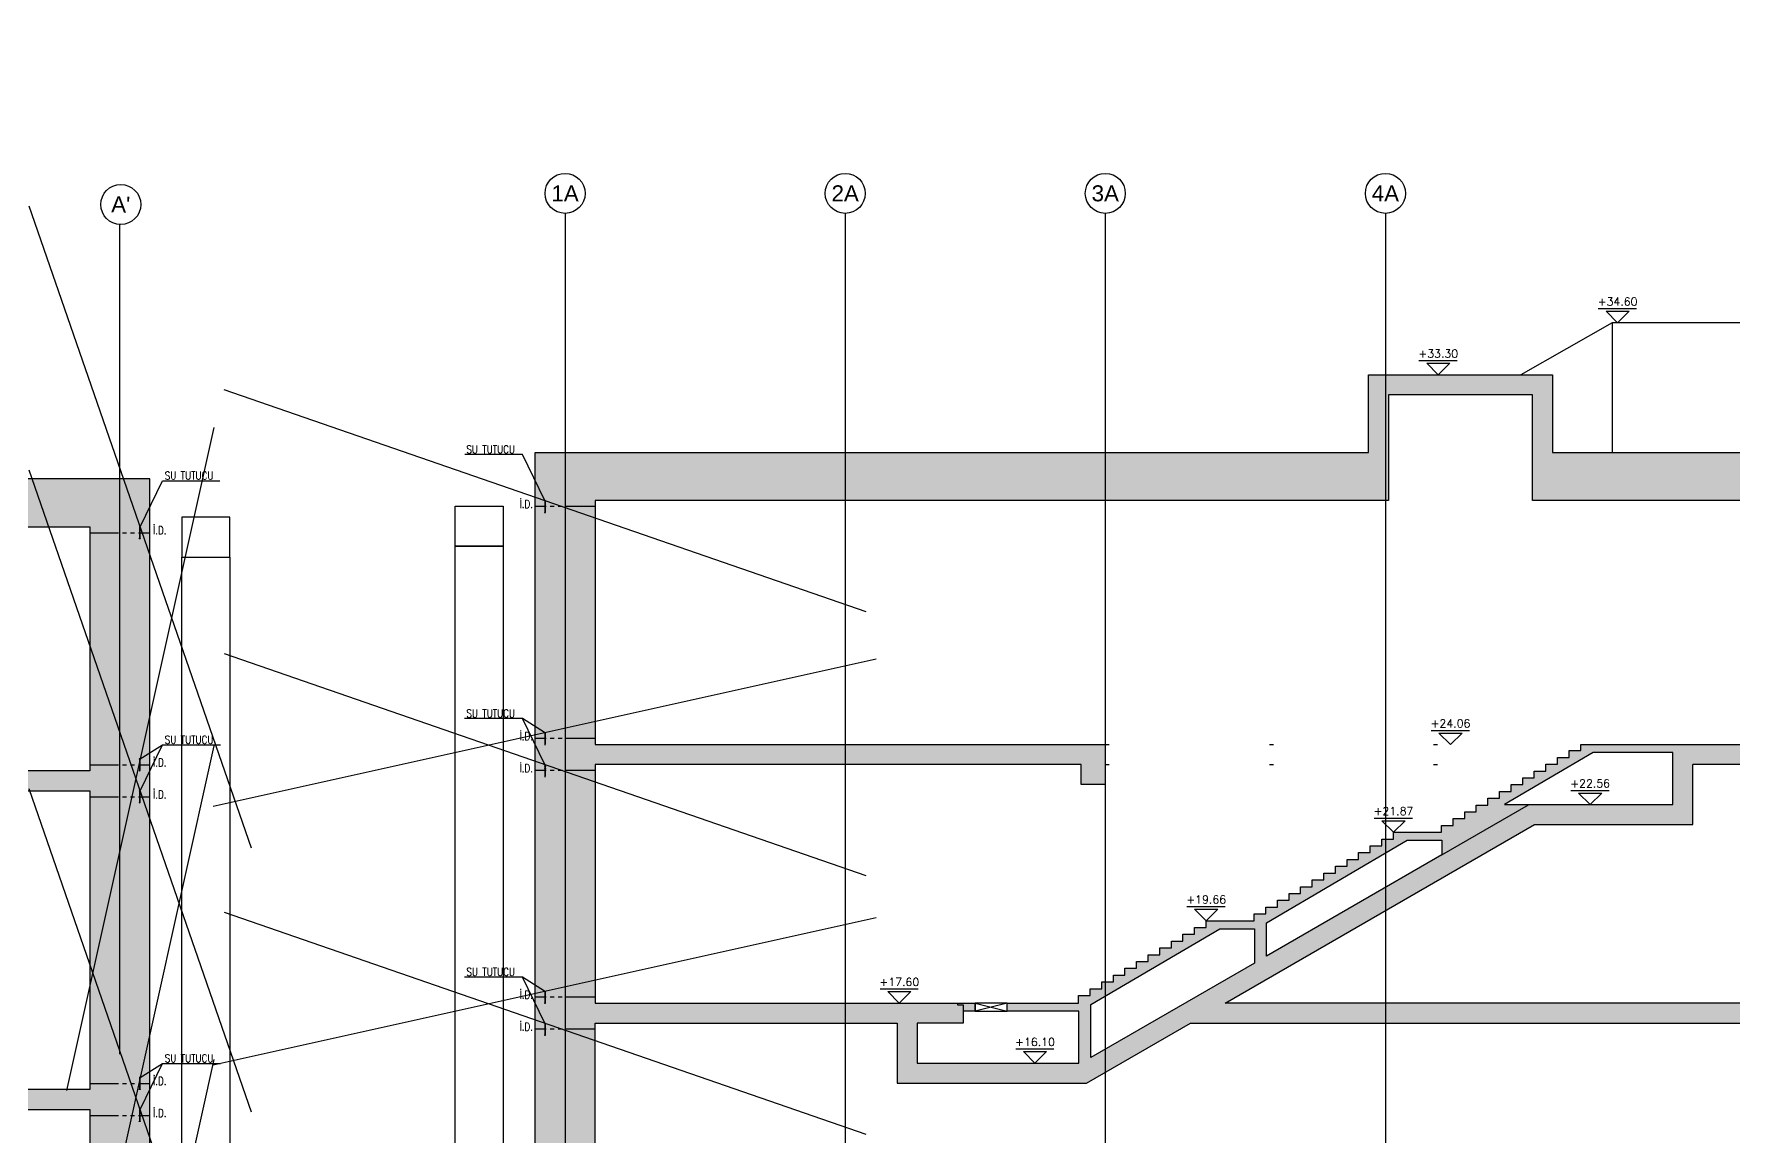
# Model space of a CAD drawing. Header units: millimetres. Extents: x 400408 to 401121, y 4543945 to 4544109.
# Drawn here: x 400868.45 to 400910.94, y 4543980.42 to 4544007.98 of the extents above; entities that cross this region are included whole.
import ezdxf
from ezdxf.enums import TextEntityAlignment as Align

# ---------------------------------------------------------------- set-up
doc = ezdxf.new("R2010")
doc.units = ezdxf.units.MM
for name, pattern in [('ACAD_ISO05W100', [33, 24, -3, 0, -3, 0, -3]), ('AKS', [3, 2.5, -0.25, 0, -0.25]), ('CIZGI', [0.4, 0.25, -0.15]), ('CONTINU', [0]), ('Dot', [4, 0, -4]), ('HIDDEN', [0.375, 0.25, -0.125])]:
    doc.linetypes.add(name, pattern=pattern)
for name, color, linetype in [('aks prota', 2, 'AKS'), ('caks prota', 4, 'Continuous'), ('görünüş prota', 4, 'Continuous'), ('inşaat derzi prota', 11, 'Continuous'), ('kesik prota', 2, 'CIZGI'), ('kesit prota', 1, 'Continuous'), ('kesit tarama prota', 252, 'Continuous'), ('kot prota', 4, 'Continuous'), ('merdiven prota', 2, 'Continuous'), ('not yazısı prota', 6, 'Continuous'), ('not çizgisi prota', 4, 'Continuous'), ('PRT-CST-rc_level', 6, 'Continuous'), ('PRT-CST-rc_levermark', 4, 'Continuous'), ('st_s_su tutucu', 2, 'Continuous'), ('st_s_ölçü', 4, 'Continuous'), ('taks prota', 7, 'Continuous')]:
    doc.layers.add(name, color=color, linetype=linetype)
doc.layers.add('PRT-KD-kazik', color=172, linetype='Continuous', lineweight=25)
doc.styles.add('OLCU', font='romanstw.shx')
doc.styles.add('TAKS', font='Arial Unicode.ttf')
doc.styles.add('TSIMPLEX', font='romanstw.shx')
doc.dimstyles.new('1-50', dxfattribs={"dimtxt": 10, "dimasz": 4, "dimexe": 4, "dimexo": 8, "dimgap": 4, "dimtad": 1, "dimdec": 1, "dimrnd": 0.05, "dimzin": 9, "dimdsep": 46, "dimtxsty": 'OLCU', "dimblk1": 'OBLIQUE', "dimblk2": 'OBLIQUE', "dimsah": 1, "dimcen": 2, "dimdle": 4, "dimclrd": 4, "dimclre": 4, "dimclrt": 3, "dimadec": 1, "dimazin": 0, "dimtfac": 1, "dimtdec": 1, "dimtix": 1, "dimtmove": 2, "dimatfit": 3, "dimldrblk": 'OBLIQUE', "dimfxl": 1, "dimtvp": 1, "dimtolj": 1, "dimtzin": 1, "dimarcsym": 0})

# ---------------------------------------------------------------- blocks, each defined once
blk = doc.blocks.new('KOTK5')
at = {"layer": 'PRT-CST-rc_levermark'}
blk.add_line((216.6666666667443, 160), (-213.3333333332557, 160), dxfattribs=at)
blk.add_lwpolyline([(130, 130), (-130, 130), (0, 0)], close=True, dxfattribs=at)
at = {"layer": 'PRT-CST-rc_level', "style": 'OLCU'}
blk.add_attdef('000.00', text='', height=90, dxfattribs=at).set_placement((0, 193.1381784435362), align=Align.CENTER)
blk = doc.blocks.new('_Oblique')
at = {"layer": 'st_s_ölçü', "lineweight": -2}
blk.add_line((-0.5, -0.5), (0.5, 0.5), dxfattribs=at)
blk = doc.blocks.new('D')
at = {"layer": 'st_s_su tutucu', "linetype": 'CONTINU', "ltscale": 0.2}
for p, q in [((-39987.83090962706, 52508.18991963421), (-39992.63090966878, 52508.18991966914)), ((-39992.63090966878, 52508.18991966914), (-39992.63090980848, 52507.38991968935)), ((-39992.63090980848, 52507.38991968935), (-39990.63090962501, 52506.05655179494)), ((-39992.63090980848, 52448.98991960261), (-39990.63090962501, 52450.32328749701)), ((-39992.63090966878, 52448.18991962282), (-39992.63090980848, 52448.98991960261)), ((-39987.83090962706, 52448.18991965774), (-39992.63090966878, 52448.18991962282)), ((-39990.63090992199, 52478.65671955824), (-39991.93117670823, 52478.6567195757)), ((-39991.93117670823, 52478.6567195757), (-39991.93117659182, 52477.72311959402)), ((-39991.93117659182, 52477.72311959402), (-39990.63090987367, 52477.72311951835)), ((-39990.6309096902, 52498.50671976196), (-39991.53117650332, 52498.50671977942)), ((-39991.53117650332, 52498.50671977942), (-39991.53117639622, 52497.87311976865)), ((-39991.53117639622, 52497.87311976865), (-39990.63090970417, 52497.87311978029)), ((-39990.63090980196, 52488.50671968629), (-39991.53117661508, 52488.50671963972)), ((-39991.53117661508, 52488.50671963972), (-39991.53117662905, 52487.87311965806)), ((-39991.53117662905, 52487.87311965806), (-39990.630909937, 52487.87311964059)), ((-39991.53117661508, 52467.87311965223), (-39991.53117662905, 52468.5067196339)), ((-39991.53117662905, 52468.5067196339), (-39990.630909937, 52468.50671965136)), ((-39990.63090980196, 52467.87311960567), (-39991.53117661508, 52467.87311965223)), ((-39991.53117650332, 52457.87311951254), (-39991.53117639622, 52458.50671952331)), ((-39991.53117639622, 52458.50671952331), (-39990.63090970417, 52458.50671951166)), ((-39990.6309096902, 52457.87311953), (-39991.53117650332, 52457.87311951254)), ((-39990.63090962501, 52506.05655179494), (-39990.6309096902, 52498.50671976196)), ((-39990.63090970417, 52497.87311978029), (-39990.63090980196, 52488.50671968629)), ((-39990.630909937, 52487.87311964059), (-39990.63090992199, 52478.65671955824)), ((-39990.630909937, 52468.50671965136), (-39990.63090992199, 52477.72311973372)), ((-39990.63090970417, 52458.50671951166), (-39990.63090980196, 52467.87311960567)), ((-39990.63090962501, 52450.32328749701), (-39990.6309096902, 52457.87311953)), ((-39989.83090974534, 52506.05655187643), (-39987.83090964103, 52507.38991968935)), ((-39989.83090955907, 52498.50671965136), (-39989.83090974534, 52506.05655187643)), ((-39988.9306429881, 52498.50671966883), (-39989.83090955907, 52498.50671965136)), ((-39989.83090992229, 52488.50671961062), (-39989.83090981984, 52497.87311973373)), ((-39989.83090981984, 52497.87311973373), (-39988.93064300207, 52497.87311962313)), ((-39988.93064335132, 52488.50671965136), (-39989.83090992229, 52488.50671961062)), ((-39989.83091007002, 52478.65671960481), (-39989.8309099316, 52487.87311978029)), ((-39989.8309099316, 52487.87311978029), (-39988.93064311383, 52487.87311964059)), ((-39988.53064343977, 52478.65671965137), (-39989.83091007002, 52478.65671960481)), ((-39989.83090998934, 52477.72311965805), (-39988.53064344908, 52477.72311964058)), ((-39989.83091007002, 52477.72311968715), (-39989.8309099316, 52468.50671951166)), ((-39989.8309099316, 52468.50671951166), (-39988.93064311383, 52468.50671965136)), ((-39988.93064335132, 52467.87311964059), (-39989.83090992229, 52467.87311968134)), ((-39989.83090992229, 52467.87311968134), (-39989.83090981984, 52458.50671955823)), ((-39989.83090981984, 52458.50671955823), (-39988.93064300207, 52458.50671966883)), ((-39988.9306429881, 52457.87311962313), (-39989.83090955907, 52457.87311964059)), ((-39989.83090955907, 52457.87311964059), (-39989.83090974534, 52450.32328741552)), ((-39989.83090974534, 52450.32328741552), (-39987.83090964103, 52448.98991960261)), ((-39988.93064300207, 52497.87311962313), (-39988.9306429881, 52498.50671966883)), ((-39988.93064311383, 52487.87311964059), (-39988.93064335132, 52488.50671965136)), ((-39988.93064311383, 52468.50671965136), (-39988.93064335132, 52467.87311964059)), ((-39988.93064300207, 52458.50671966883), (-39988.9306429881, 52457.87311962313)), ((-39988.53064344908, 52477.72311964058), (-39988.53064343977, 52478.65671965137)), ((-39987.83090964103, 52507.38991968935), (-39987.83090962706, 52508.18991963421)), ((-39987.83090964103, 52448.98991960261), (-39987.83090962706, 52448.18991965774))]:
    blk.add_line(p, q, dxfattribs=at)

msp = doc.modelspace()

# ---------------------------------------------------------------- hatches: boundary and pattern name
at = {"layer": 'kesit tarama prota'}
h = msp.add_hatch(color=256, dxfattribs=at)
h.dxf.hatch_style = 1
h.paths.add_polyline_path([(400871.3464703753, 4543996.869438589), (400830.0481072886, 4543996.869438589), (400830.0481072886, 4543999.869438589), (400829.6772868954, 4543999.869438589), (400829.6772868954, 4543995.669438588), (400858.3464688263, 4543995.669438588), (400862.3464688263, 4543995.669438588), (400869.8464703753, 4543995.669438588), (400869.8464703753, 4543989.569438589), (400851.3232751064, 4543989.569438589), (400851.3232751064, 4543989.069438589), (400869.8464703753, 4543989.069438589), (400869.8464703753, 4543981.609438589), (400863.9464703752, 4543981.609438589), (400863.9464703752, 4543983.109438589), (400851.3232751064, 4543983.109438589), (400851.3232751064, 4543982.609438589), (400860.346468823, 4543982.609438589), (400860.3464688231, 4543981.909438589), (400860.9464688233, 4543981.909438589), (400860.9464688233, 4543982.609438589), (400863.4464703752, 4543982.609438589), (400863.4464703752, 4543981.109438589), (400869.8464703753, 4543981.109438589), (400869.8464703753, 4543973.779438589), (400851.3232751064, 4543973.779438589), (400851.3232751064, 4543972.779438589), (400860.9464688233, 4543972.779438589), (400860.9464688233, 4543973.179438588), (400869.5464703752, 4543973.179438588), (400869.5464703752, 4543968.319438589), (400851.0964990273, 4543968.319438589), (400851.0964990273, 4543967.719438588), (400869.5464703752, 4543967.719438588), (400869.5464703752, 4543960.269438588), (400867.655803674, 4543960.269438588), (400866.6665141339, 4543959.719438588), (400865.3264248805, 4543959.719438588), (400864.3371353403, 4543960.269438588), (400863.6958908501, 4543960.269438588), (400863.6958908501, 4543961.899438588), (400864.4464688231, 4543961.899438588), (400864.4464688231, 4543962.199438589), (400835.546468823, 4543962.199438589), (400835.546468823, 4543961.899438588), (400836.295891654, 4543961.899438588), (400836.295891654, 4543960.269438588), (400835.6558007117, 4543960.269438588), (400834.6665111714, 4543959.719438588), (400833.3264219181, 4543959.719438588), (400832.3371323778, 4543960.269438588), (400830.4464688229, 4543960.269438588), (400830.4464688229, 4543967.719438588), (400846.3464688231, 4543967.719438588), (400846.3464688231, 4543967.119438589), (400847.1464793897, 4543967.119438589), (400847.1464793897, 4543967.719438588), (400848.8964990241, 4543967.719438588), (400848.8964990241, 4543968.319438589), (400830.4481175416, 4543968.319438589), (400830.4481175416, 4543972.779438589), (400848.1476960402, 4543972.779438589), (400848.1476960402, 4543973.779438589), (400847.2798309009, 4543973.779438589), (400847.2798309009, 4543976.079438589), (400847.7742580921, 4543976.079438589), (400847.7742580921, 4543976.479438588), (400839.8634230355, 4543976.479438588), (400839.8634230355, 4543976.079438589), (400846.9090105075, 4543976.079438589), (400846.9090105075, 4543973.779438589), (400838.6523384425, 4543973.779438589), (400838.6523384425, 4543976.479438588), (400831.4581607889, 4543976.479438588), (400831.4581607889, 4543976.079438589), (400831.9525879801, 4543976.079438589), (400831.9525879801, 4543973.779438589), (400828.6464688233, 4543973.779438589), (400828.6464688233, 4543960.521420188), (400827.846470377, 4543960.521420186), (400827.846470377, 4543957.719438588), (400847.9596682884, 4543957.719438588), (400848.2346682884, 4543958.269438588), (400848.3964990241, 4543958.269438588), (400848.3964990241, 4543960.269438588), (400836.5458916464, 4543960.269438588), (400836.5458916464, 4543961.899438588), (400863.4458908573, 4543961.899438588), (400863.4458908573, 4543960.269438588), (400851.5964990272, 4543960.269438588), (400851.5964990272, 4543958.269438588), (400863.8185579792, 4543958.269438588), (400864.8078475193, 4543957.719438588), (400867.1850914949, 4543957.719438588), (400868.174381035, 4543957.719438588), (400872.1464701613, 4543957.719438588), (400872.1464701613, 4543960.269438588), (400871.3464703753, 4543960.269438588)])
h.paths.add_polyline_path([(400838.1419479573, 4543976.079438589), (400838.1419479573, 4543973.779438589), (400832.3234083731, 4543973.779438589), (400832.3234083731, 4543976.079438589)], flags=16)
h = msp.add_hatch(color=256, dxfattribs=at)
h.dxf.hatch_style = 1
h.paths.add_polyline_path([(400986.1778590156, 4543997.526372663), (400906.4012871829, 4543997.526372663), (400906.4012871829, 4543999.466372662), (400901.798163874, 4543999.466372662), (400901.798163874, 4543997.526372663), (400880.9747828252, 4543997.526372663), (400880.9747827962, 4543966.77624441), (400880.5747827962, 4543966.77624441), (400880.5747828252, 4543966.376244427), (400882.9747828252, 4543966.376244419), (400882.9747828542, 4543968.376372662), (400891.0747828555, 4543968.376372662), (400891.074782957, 4543967.076380443), (400898.6111682496, 4543967.076380443), (400898.6111682496, 4543968.376372661), (400982.4752118795, 4543968.376372416), (400982.4752118505, 4543967.70632323), (400986.5583796623, 4543967.706323477), (400986.5583796623, 4543968.106324098), (400985.8778590156, 4543968.106324098), (400985.8778590156, 4543983.266372663), (400986.1778590034, 4543983.266372663), (400986.1778590034, 4543983.766372663), (400966.7382158276, 4543983.766372663), (400966.7382158276, 4543982.466372662), (400968.7796240543, 4543982.466372662), (400968.7796240543, 4543983.266372663), (400982.4752086118, 4543983.266372663), (400982.4752086118, 4543974.436372663), (400972.692725263, 4543974.436372663), (400972.692725263, 4543976.73637286), (400973.3833813501, 4543976.736372663), (400973.3833813501, 4543977.136372663), (400950.9161107915, 4543977.136372663), (400950.9161107915, 4543976.736372663), (400951.596631438, 4543976.736372663), (400951.596631438, 4543974.436372663), (400909.7229491866, 4543974.436372663), (400922.4189020718, 4543981.76638939), (400925.7877569339, 4543981.76638939), (400925.7877569991, 4543983.266372663), (400930.9828736002, 4543983.266372663), (400930.9828736002, 4543981.766372663), (400937.2828735992, 4543981.766372663), (400937.2828735992, 4543983.266372663), (400955.508579632, 4543983.266372663), (400955.508579632, 4543982.466372662), (400956.700536289, 4543982.466372662), (400956.700536289, 4543981.766372663), (400959.0078061591, 4543981.766372663), (400966.6508296018, 4543978.196422043), (400966.6508296018, 4543978.773772312), (400961.8495749489, 4543981.016372005), (400962.7199152135, 4543981.016372005), (400963.5593190732, 4543980.631553212), (400963.5593190732, 4543980.976372004), (400963.5593190732, 4543981.146372004), (400963.18849868, 4543981.146372004), (400963.18849868, 4543981.316372005), (400961.4159772003, 4543981.316372005), (400961.4159772003, 4543981.486372005), (400961.0451568069, 4543981.486372005), (400961.0451568069, 4543981.656372005), (400960.6346436901, 4543981.656372005), (400960.6346436901, 4543981.583849605), (400959.1734078672, 4543982.266372663), (400957.5511870974, 4543982.266372663), (400957.5511870974, 4543983.766372663), (400937.9705931732, 4543983.766372663), (400945.6955417409, 4543988.226376786), (400949.7178484368, 4543988.226377953), (400949.7178480016, 4543989.726372663), (400956.0200156303, 4543989.726372663), (400956.0200156303, 4543988.726373501), (400957.0407966003, 4543988.726373501), (400957.0407966003, 4543989.726372663), (400986.1778590034, 4543989.726372663), (400986.1778590034, 4543990.226373501), (400946.8938778114, 4543990.226373501), (400946.8938778114, 4543990.076372663), (400946.6038778113, 4543990.076372663), (400946.6038778113, 4543989.906372663), (400946.3138778114, 4543989.906372663), (400946.3138778114, 4543989.736372663), (400946.0238778114, 4543989.736372663), (400946.0238778114, 4543989.566372663), (400945.7338778113, 4543989.566372663), (400945.7338778113, 4543989.396372663), (400945.4438778114, 4543989.396372663), (400945.4438778114, 4543989.226372663), (400945.1538778114, 4543989.226372663), (400945.1538778114, 4543989.056372663), (400944.8638778114, 4543989.056372663), (400944.8638778114, 4543988.886372663), (400944.5738778114, 4543988.886372663), (400944.5738778114, 4543988.716372663), (400944.2838778114, 4543988.716372663), (400944.2838778114, 4543988.546372662), (400943.9938778114, 4543988.546372662), (400943.9938778114, 4543988.376372662), (400943.7038778114, 4543988.376372662), (400943.7038778114, 4543988.206372662), (400943.4138778114, 4543988.206372662), (400943.4138778114, 4543988.036372663), (400942.2238778113, 4543988.036372663), (400942.2238778113, 4543987.866372663), (400941.9338778114, 4543987.866372663), (400941.9338778114, 4543987.696372663), (400941.6438778114, 4543987.696372663), (400941.6438778114, 4543987.526372663), (400941.3538778113, 4543987.526372663), (400941.3538778113, 4543987.356372663), (400941.0638778114, 4543987.356372663), (400941.0638778114, 4543987.186372663), (400940.7738778114, 4543987.186372663), (400940.7738778114, 4543987.016372663), (400940.4838778113, 4543987.016372663), (400940.4838778113, 4543986.846372663), (400940.1938778114, 4543986.846372663), (400940.1938778114, 4543986.676372663), (400939.9038778114, 4543986.676372663), (400939.9038778114, 4543986.506372662), (400939.6138778114, 4543986.506372662), (400939.6138778114, 4543986.336372662), (400939.3238778114, 4543986.336372662), (400939.3238778114, 4543986.166372662), (400939.0338778114, 4543986.166372662), (400939.0338778114, 4543985.996372662), (400938.7438778114, 4543985.996372662), (400938.7438778114, 4543985.826372663), (400937.5538778114, 4543985.826372663), (400937.5538778114, 4543985.656372663), (400937.2638778114, 4543985.656372663), (400937.2638778114, 4543985.486372663), (400936.9738778113, 4543985.486372663), (400936.9738778113, 4543985.316372663), (400936.6838778114, 4543985.316372663), (400936.6838778114, 4543985.146372663), (400936.3938778114, 4543985.146372663), (400936.3938778114, 4543984.976372663), (400936.1038778113, 4543984.976372663), (400936.1038778113, 4543984.806372663), (400935.8138778114, 4543984.806372663), (400935.8138778114, 4543984.636372663), (400935.5238778114, 4543984.636372663), (400935.5238778114, 4543984.466372662), (400935.2338778113, 4543984.466372662), (400935.2338778113, 4543984.296372662), (400934.9438778114, 4543984.296372662), (400934.9438778114, 4543984.126372662), (400934.6538778114, 4543984.126372662), (400934.6538778114, 4543983.956372662), (400934.3638778114, 4543983.956372662), (400934.3638778114, 4543983.766372663), (400932.6078736, 4543983.766372663), (400932.6078736, 4543983.566372663), (400934.3738056807, 4543983.566372663), (400934.3738056807, 4543982.266372663), (400931.4828736002, 4543982.266372663), (400931.4828736002, 4543983.566372663), (400931.8078735997, 4543983.566372663), (400931.8078735997, 4543983.766372663), (400924.4957827333, 4543983.766372663), (400924.4957827333, 4543983.616372663), (400924.2057827333, 4543983.616372663), (400924.2057827333, 4543983.446372663), (400923.9157827332, 4543983.446372663), (400923.9157827332, 4543983.276372663), (400923.6257827333, 4543983.276372663), (400923.6257827333, 4543983.106372663), (400923.3357827333, 4543983.106372663), (400923.3357827333, 4543982.936372663), (400923.0457827332, 4543982.936372663), (400923.0457827332, 4543982.766372663), (400922.7557827332, 4543982.766372663), (400922.7557827332, 4543982.596372663), (400922.4657827333, 4543982.596372663), (400922.4657827333, 4543982.426372663), (400922.1757827332, 4543982.426372663), (400922.1757827332, 4543982.256372662), (400921.8857827333, 4543982.256372662), (400921.8857827333, 4543982.086372662), (400921.5957827333, 4543982.086372662), (400921.5957827333, 4543981.916372662), (400921.3057827333, 4543981.916372662), (400921.3057827333, 4543981.746372662), (400921.0157827332, 4543981.746372662), (400921.0157827332, 4543981.576372663), (400920.7257827333, 4543981.576372663), (400920.7257827333, 4543981.406372663), (400919.5257827332, 4543981.406372663), (400919.5257827332, 4543981.236372663), (400919.2357827333, 4543981.236372663), (400919.2357827333, 4543981.066372663), (400918.9457827333, 4543981.066372663), (400918.9457827333, 4543980.896372663), (400918.6557827332, 4543980.896372663), (400918.6557827332, 4543980.726372663), (400918.3657827333, 4543980.726372663), (400918.3657827333, 4543980.556372663), (400918.0757827333, 4543980.556372663), (400918.0757827333, 4543980.386372663), (400917.7857827332, 4543980.386372663), (400917.7857827332, 4543980.216372663), (400917.4957827333, 4543980.216372663), (400917.4957827333, 4543980.046372662), (400917.2057827333, 4543980.046372662), (400917.2057827333, 4543979.876372662), (400916.9157827332, 4543979.876372662), (400916.9157827332, 4543979.706372662), (400916.6257827333, 4543979.706372662), (400916.6257827333, 4543979.536372663), (400916.3357827333, 4543979.536372663), (400916.3357827333, 4543979.366372663), (400916.0457827332, 4543979.366372663), (400916.0457827332, 4543979.196372663), (400915.7557827332, 4543979.196372663), (400915.7557827332, 4543979.026372663), (400914.5557827333, 4543979.026372663), (400914.5557827333, 4543978.856372663), (400914.2657827332, 4543978.856372663), (400914.2657827332, 4543978.686372663), (400913.9757827333, 4543978.686372663), (400913.9757827333, 4543978.516372663), (400913.6857827333, 4543978.516372663), (400913.6857827333, 4543978.346372663), (400913.3957827332, 4543978.346372663), (400913.3957827332, 4543978.176372663), (400913.1057827333, 4543978.176372663), (400913.1057827333, 4543978.006372662), (400912.8157827333, 4543978.006372662), (400912.8157827333, 4543977.836372662), (400912.5257827332, 4543977.836372662), (400912.5257827332, 4543977.666372662), (400912.2357827333, 4543977.666372662), (400912.2357827333, 4543977.496372662), (400911.9457827333, 4543977.496372662), (400911.9457827333, 4543977.326372663), (400911.6557827332, 4543977.326372663), (400911.6557827332, 4543977.156372663), (400911.3657827333, 4543977.156372663), (400911.3657827333, 4543976.986372663), (400911.0757827333, 4543976.986372663), (400911.0757827333, 4543976.816372663), (400910.7857827332, 4543976.816372663), (400910.7857827332, 4543976.646372663), (400909.5857827333, 4543976.646372663), (400909.5857827333, 4543976.476372663), (400909.2957827332, 4543976.476372663), (400909.2957827332, 4543976.306372663), (400909.0057827332, 4543976.306372663), (400909.0057827332, 4543976.136372663), (400908.7157827333, 4543976.136372663), (400908.7157827333, 4543975.966372663), (400908.4257827332, 4543975.966372663), (400908.4257827332, 4543975.796372662), (400908.1357827333, 4543975.796372662), (400908.1357827333, 4543975.626372662), (400907.8457827333, 4543975.626372662), (400907.8457827333, 4543975.456372662), (400907.5557827333, 4543975.456372662), (400907.5557827333, 4543975.286372663), (400907.2657827332, 4543975.286372663), (400907.2657827332, 4543975.116372663), (400906.9757827333, 4543975.116372663), (400906.9757827333, 4543974.946372663), (400906.6857827333, 4543974.946372663), (400906.6857827333, 4543974.776372663), (400906.3957827332, 4543974.776372663), (400906.3957827332, 4543974.606372663), (400906.1057827333, 4543974.606372663), (400906.1057827333, 4543974.436372663), (400905.8157827333, 4543974.436372663), (400905.8157827333, 4543974.266372663), (400905.5257827332, 4543974.266372663), (400905.5257827332, 4543974.096372663), (400904.3257827333, 4543974.096372663), (400904.3257827333, 4543973.926372663), (400904.0357827332, 4543973.926372663), (400904.0357827332, 4543973.756372662), (400903.7457827333, 4543973.756372662), (400903.7457827333, 4543973.586372662), (400903.4557827333, 4543973.586372662), (400903.4557827333, 4543973.416372662), (400903.1657827332, 4543973.416372662), (400903.1657827332, 4543973.246372662), (400902.8757827333, 4543973.246372662), (400902.8757827333, 4543973.076372663), (400902.5857827333, 4543973.076372663), (400902.5857827333, 4543972.906372663), (400902.2957827332, 4543972.906372663), (400902.2957827332, 4543972.736372663), (400902.0057827332, 4543972.736372663), (400902.0057827332, 4543972.566372663), (400901.7157827333, 4543972.566372663), (400901.7157827333, 4543972.396372663), (400901.4257827332, 4543972.396372663), (400901.4257827332, 4543972.226372663), (400901.1357827333, 4543972.226372663), (400901.1357827333, 4543972.056372663), (400900.8457827333, 4543972.056372663), (400900.8457827333, 4543971.886372663), (400900.5557827333, 4543971.886372663), (400900.5557827333, 4543971.716372662), (400900.2657827332, 4543971.716372662), (400900.2657827332, 4543971.546372662), (400899.0657827333, 4543971.546372662), (400899.0657827333, 4543971.376372662), (400898.7757827332, 4543971.376372662), (400898.7757827332, 4543971.206372662), (400898.4857827333, 4543971.206372662), (400898.4857827333, 4543971.036372663), (400898.1957827333, 4543971.036372663), (400898.1957827333, 4543970.866372663), (400897.9057827332, 4543970.866372663), (400897.9057827332, 4543970.696372663), (400897.6157827333, 4543970.696372663), (400897.6157827333, 4543970.526372663), (400897.3257827333, 4543970.526372663), (400897.3257827333, 4543970.356372663), (400897.0357827332, 4543970.356372663), (400897.0357827332, 4543970.186372663), (400896.7457827333, 4543970.186372663), (400896.7457827333, 4543970.016372663), (400896.4557827333, 4543970.016372663), (400896.4557827333, 4543969.846372663), (400896.1657827332, 4543969.846372663), (400896.1657827332, 4543969.676372663), (400895.8757827333, 4543969.676372663), (400895.8757827333, 4543969.506372662), (400895.5857827333, 4543969.506372662), (400895.5857827333, 4543969.336372662), (400895.2957827332, 4543969.336372662), (400895.2957827332, 4543969.166372662), (400895.0057827332, 4543969.166372662), (400895.0057827332, 4543968.676372663), (400894.7057827333, 4543968.676372663), (400894.7057827333, 4543968.976372663), (400892.7747828251, 4543968.976372663), (400892.7747828251, 4543968.776372663), (400894.5057827332, 4543968.776372663), (400894.5057827332, 4543968.476372663), (400895.0057826027, 4543968.476372663), (400895.0057828638, 4543967.476380443), (400891.6747829258, 4543967.476380443), (400891.6747828241, 4543968.776372663), (400891.9747828252, 4543968.776372749), (400891.9747828252, 4543968.976372663), (400882.9747828252, 4543968.976372663), (400882.9747826802, 4543973.836357867), (400894.6247828328, 4543973.836357799), (400894.6247828252, 4543973.436372595), (400895.8247828253, 4543973.436372595), (400895.8247828252, 4543974.436372587), (400882.4747828252, 4543974.436372663), (400882.4747828252, 4543983.266372663), (400890.0247828244, 4543983.266372663), (400890.0247828244, 4543981.766372663), (400894.7584230754, 4543981.766372663), (400897.3564975462, 4543983.266372663), (400911.1247828252, 4543983.266372663), (400911.1247828252, 4543982.566372663), (400911.7247828252, 4543982.566372663), (400911.7247828252, 4543983.766372663), (400898.2225223698, 4543983.766372663), (400905.9474509661, 4543988.226365255), (400909.909757662, 4543988.226366404), (400909.9097572268, 4543989.726372663), (400937.7250251598, 4543989.726372663), (400937.7250251598, 4543990.226372663), (400907.1057827333, 4543990.226372663), (400907.1057827333, 4543990.076372663), (400906.8157827333, 4543990.076372663), (400906.8157827333, 4543989.906372663), (400906.5257827332, 4543989.906372663), (400906.5257827332, 4543989.736372663), (400906.2357827333, 4543989.736372663), (400906.2357827333, 4543989.566372663), (400905.9457827333, 4543989.566372663), (400905.9457827333, 4543989.396372663), (400905.6557827332, 4543989.396372663), (400905.6557827332, 4543989.226372663), (400905.3657827333, 4543989.226372663), (400905.3657827333, 4543989.056372663), (400905.0757827333, 4543989.056372663), (400905.0757827333, 4543988.886372663), (400904.7857827332, 4543988.886372663), (400904.7857827332, 4543988.716372662), (400904.4957827333, 4543988.716372662), (400904.4957827333, 4543988.546372662), (400904.2057827333, 4543988.546372662), (400904.2057827333, 4543988.376372662), (400903.9157827332, 4543988.376372662), (400903.9157827332, 4543988.206372662), (400903.6257827333, 4543988.206372662), (400903.6257827333, 4543988.036372663), (400902.4257827332, 4543988.036372663), (400902.4257827332, 4543987.866372663), (400902.1357827333, 4543987.866372663), (400902.1357827333, 4543987.696372663), (400901.8457827333, 4543987.696372663), (400901.8457827333, 4543987.526372663), (400901.5557827333, 4543987.526372663), (400901.5557827333, 4543987.356372663), (400901.2657827332, 4543987.356372663), (400901.2657827332, 4543987.186372663), (400900.9757827333, 4543987.186372663), (400900.9757827333, 4543987.016372663), (400900.6857827333, 4543987.016372663), (400900.6857827333, 4543986.846372663), (400900.3957827332, 4543986.846372663), (400900.3957827332, 4543986.676372663), (400900.1057827333, 4543986.676372663), (400900.1057827333, 4543986.506372662), (400899.8157827333, 4543986.506372662), (400899.8157827333, 4543986.336372662), (400899.5257827332, 4543986.336372662), (400899.5257827332, 4543986.166372662), (400899.2357827333, 4543986.166372662), (400899.2357827333, 4543985.996372662), (400898.9457827333, 4543985.996372662), (400898.9457827333, 4543985.826372663), (400897.7457827333, 4543985.826372663), (400897.7457827333, 4543985.656372663), (400897.4557827333, 4543985.656372663), (400897.4557827333, 4543985.486372663), (400897.1657827332, 4543985.486372663), (400897.1657827332, 4543985.316372663), (400896.8757827333, 4543985.316372663), (400896.8757827333, 4543985.146372663), (400896.5857827333, 4543985.146372663), (400896.5857827333, 4543984.976372663), (400896.2957827332, 4543984.976372663), (400896.2957827332, 4543984.806372663), (400896.0057827332, 4543984.806372663), (400896.0057827332, 4543984.636372663), (400895.7157827333, 4543984.636372663), (400895.7157827333, 4543984.466372662), (400895.4257827332, 4543984.466372662), (400895.4257827332, 4543984.296372662), (400895.1357827333, 4543984.296372662), (400895.1357827333, 4543984.126372662), (400894.8457827333, 4543984.126372662), (400894.8457827333, 4543983.956372662), (400894.5557827333, 4543983.956372662), (400894.5557827333, 4543983.766372663), (400892.7747828171, 4543983.766372663), (400892.7747828171, 4543983.566372663), (400894.5657105532, 4543983.566372663), (400894.5657105532, 4543982.266372663), (400890.5247828248, 4543982.266372663), (400890.5247828248, 4543983.266372663), (400891.6747828245, 4543983.266372663), (400891.6747828245, 4543983.566372663), (400891.9747828252, 4543983.566372663), (400891.9747828252, 4543983.766372663), (400882.4747828252, 4543983.766372663), (400882.4747828252, 4543989.726372663), (400894.6247828131, 4543989.726372663), (400894.6247828131, 4543989.226372663), (400895.2247828131, 4543989.226372663), (400895.2247828131, 4543990.226372663), (400882.4747828253, 4543990.226372663), (400882.4747828253, 4543996.326373502), (400902.2981866346, 4543996.326373502), (400902.2981745374, 4543998.966372662), (400905.9012871829, 4543998.966372662), (400905.9012871829, 4543996.326373502), (400986.1778590034, 4543996.326373502)])
h.paths.add_polyline_path([(400909.4097571399, 4543990.026372663), (400909.4097575169, 4543988.726366259), (400905.1983046981, 4543988.726365038), (400907.4159647642, 4543990.026372663)], flags=16)
h.paths.add_polyline_path([(400903.6357105531, 4543987.836372662), (400903.6357105531, 4543987.469030777), (400899.2557105531, 4543984.940234904), (400899.2557105531, 4543985.776223643), (400902.7700824112, 4543987.836372662)], flags=16)
h.paths.add_polyline_path([(400922.5883461444, 4543982.266389334), (400924.8059647641, 4543983.566372663), (400925.2877570123, 4543983.566372663), (400925.2877569557, 4543982.26638939)], flags=16)
h.paths.add_polyline_path([(400914.9000824112, 4543978.826372663), (400915.7557827332, 4543978.826372663), (400915.7557827332, 4543978.496783434), (400911.0857827333, 4543975.800555871), (400911.0857827333, 4543976.590403886)], flags=16)
h.paths.add_polyline_path([(400898.9557105532, 4543985.626372662), (400898.9557105532, 4543984.767029707), (400894.8657105532, 4543982.405665524), (400894.8657105532, 4543983.736223643), (400898.0900824112, 4543985.626372662)], flags=16)
h.paths.add_polyline_path([(400910.7857827332, 4543976.446372663), (400910.7857827332, 4543975.627350674), (400908.7229709718, 4543974.43638495), (400907.0681802785, 4543974.43638447), (400907.0681802785, 4543974.768705895), (400909.9300824113, 4543976.446372663)], flags=16)
h.paths.add_polyline_path([(400936.7102422203, 4543973.836372064), (400936.7102423654, 4543973.436372559), (400982.4752109468, 4543973.436372416), (400982.4752109468, 4543968.976372416), (400898.6111682496, 4543968.976372662), (400907.0289149418, 4543973.836364237), (400909.7247828252, 4543973.836364237), (400909.7247828252, 4543973.436372663), (400910.3247828253, 4543973.436372663), (400910.3247828253, 4543973.836364411)], flags=16)
h.paths.add_polyline_path([(400905.5357287071, 4543973.896372663), (400905.5357287071, 4543973.55162255), (400900.5657827333, 4543970.682220982), (400900.5657827333, 4543971.490403886), (400904.6700824113, 4543973.896372663)], flags=16)
h.paths.add_polyline_path([(400934.6738056806, 4543983.736223672), (400937.8981774894, 4543985.626372662), (400938.7438778114, 4543985.626372662), (400938.7438778114, 4543984.790179422), (400936.7828735991, 4543983.657992354), (400936.7828735991, 4543982.266372663), (400934.6738056806, 4543982.266372663)], flags=16)
h.paths.add_polyline_path([(400939.0438778114, 4543985.770403886), (400942.5681774893, 4543987.836372662), (400943.4138778114, 4543987.836372662), (400943.4138778114, 4543987.486406985), (400939.0438778114, 4543984.963384618)], flags=16)
h.paths.add_polyline_path([(400900.2657827332, 4543971.346372663), (400900.2657827332, 4543970.509015786), (400897.8111682497, 4543969.091842503), (400897.8111682497, 4543967.476380443), (400895.3057827333, 4543967.476380443), (400895.3057827333, 4543968.940403886), (400899.4100824113, 4543971.346372663)], flags=16)
h.paths.add_polyline_path([(400945.5615669996, 4543989.063532031), (400947.2040612729, 4543990.026373501), (400949.2178479147, 4543990.026373501), (400949.2178482917, 4543988.726377808), (400945.5615669996, 4543988.726376747)], flags=16)
h.paths.add_polyline_path([(400952.1069757008, 4543976.736372663), (400972.1833813501, 4543976.736372663), (400972.1833813501, 4543974.436372663), (400952.1069757008, 4543974.436372564)], flags=16)

# ---------------------------------------------------------------- linework, layer by layer
at = {"layer": 'aks prota', "ltscale": 10}
for p, q in [((400870.5964703753, 4543952.394588933), (400870.5964703753, 4544003.223093859)), ((400881.7247828252, 4544003.499899697), (400881.7247828252, 4543947.694402157)), ((400888.7247828252, 4544003.499899697), (400888.7247828252, 4543947.694402157)), ((400895.2247828252, 4544003.499899697), (400895.2247828252, 4543947.694402157)), ((400902.2247828252, 4544003.499899697), (400902.2247828252, 4543947.694402157))]:
    msp.add_line(p, q, dxfattribs=at)
at = {"layer": 'caks prota', "ltscale": 0.05}
for centre, radius in [((400881.7247828252, 4544003.999899697), 0.4999999999999999), ((400888.7247828252, 4544003.999899697), 0.4999999999999999), ((400895.2247828252, 4544003.999899697), 0.4999999999999999), ((400902.2247828252, 4544003.999899697), 0.4999999999999999), ((400870.6211820822, 4544003.722482816), 0.5)]:
    msp.add_circle(centre, radius, dxfattribs=at)
at = {"layer": 'görünüş prota', "color": 4}
for p, q in [((400907.8870359703, 4544000.766372663), (400907.8870359703, 4543997.526372663)), ((400915.6154440138, 4544000.766372663), (400907.8870359703, 4544000.766372663))]:
    msp.add_line(p, q, dxfattribs=at)
for points in [[(400907.8870359703, 4544000.766372663), (400905.6047415613, 4543999.466372662)], [(400892.7747828251, 4543983.766372663), (400891.9747828252, 4543983.766372663)], [(400891.9747828252, 4543983.566372663), (400892.7747828251, 4543983.566372663)]]:
    msp.add_lwpolyline(points, dxfattribs=at)
at = {"layer": 'görünüş prota', "color": 4, "linetype": 'Dot'}
for points in [[(400895.2247828252, 4543990.226372663), (400907.1057827333, 4543990.226372663)], [(400895.2247828252, 4543989.726372663), (400906.2357827333, 4543989.726372663)]]:
    msp.add_lwpolyline(points, dxfattribs=at)
at = {"layer": 'inşaat derzi prota', "linetype": 'ACAD_ISO05W100', "ltscale": 0.03}
for points in [[(400882.4747827317, 4543996.176373501), (400880.9747828239, 4543996.176373501)], [(400869.8464703753, 4543995.519438588), (400871.3464703753, 4543995.519438588)], [(400882.4747827318, 4543990.376372662), (400880.9747828241, 4543990.376372662)], [(400869.8464703753, 4543989.719438588), (400871.3464703753, 4543989.719438588)], [(400882.4747827317, 4543989.576372663), (400880.9747828239, 4543989.576372663)], [(400869.8464703753, 4543988.919438588), (400871.3464703753, 4543988.919438588)], [(400882.4747827318, 4543983.916372662), (400880.9747828241, 4543983.916372662)], [(400882.4747827317, 4543983.116372663), (400880.9747828239, 4543983.116372663)], [(400869.8464703753, 4543981.759438588), (400871.3464703753, 4543981.759438588)], [(400869.8464703753, 4543980.959438588), (400871.3464703753, 4543980.959438588)]]:
    msp.add_lwpolyline(points, dxfattribs=at)
at = {"layer": 'kesik prota', "ltscale": 10}
for points in [[(400903.6357105531, 4543987.469030777), (400905.8134762248, 4543988.726365216)], [(400891.9747828252, 4543983.766372663), (400892.7747828251, 4543983.566372663), (400892.7747828251, 4543983.766372663), (400891.9747828252, 4543983.566372663), (400891.9747828252, 4543983.766372663)]]:
    msp.add_lwpolyline(points, dxfattribs=at)
at = {"layer": 'kesit prota', "color": 1}
msp.add_line((400880.9747827962, 4543966.77624441), (400880.9747828252, 4543997.526372663), dxfattribs=at)
for points in [[(400880.9747828252, 4543997.526372663), (400901.798163874, 4543997.526372663), (400901.798163874, 4543999.466372662), (400906.4012871829, 4543999.466372662), (400906.4012871829, 4543997.526372663), (400986.1778590156, 4543997.526372663), (400986.1778590034, 4543996.326373502), (400905.9012871829, 4543996.326373502), (400905.9012871829, 4543998.966372662)], [(400905.9012871829, 4543998.966372662), (400902.2981745374, 4543998.966372662), (400902.2981866346, 4543996.326373502), (400882.4747828253, 4543996.326373502), (400882.4747828253, 4543990.226372663), (400895.2247828131, 4543990.226372663), (400895.2247828131, 4543989.226372663), (400894.6247828131, 4543989.226372663), (400894.6247828131, 4543989.726372663)], [(400894.6247828131, 4543989.726372663), (400882.4747828252, 4543989.726372663), (400882.4747828252, 4543983.766372663), (400891.9747828252, 4543983.766372663), (400891.9747828252, 4543983.566372663), (400891.6747828245, 4543983.566372663), (400891.6747828245, 4543983.266372663), (400890.5247828248, 4543983.266372663), (400890.5247828248, 4543982.266372663), (400894.5657105532, 4543982.266372663), (400894.5657105532, 4543983.566372663), (400892.7747828171, 4543983.566372663), (400892.7747828171, 4543983.766372663), (400894.5557827333, 4543983.766372663), (400894.5557827333, 4543983.956372662), (400894.8457827333, 4543983.956372662), (400894.8457827333, 4543984.126372662), (400895.1357827333, 4543984.126372662), (400895.1357827333, 4543984.296372662), (400895.4257827332, 4543984.296372662), (400895.4257827332, 4543984.466372662), (400895.7157827333, 4543984.466372662), (400895.7157827333, 4543984.636372663), (400896.0057827332, 4543984.636372663), (400896.0057827332, 4543984.806372663), (400896.2957827332, 4543984.806372663), (400896.2957827332, 4543984.976372663), (400896.5857827333, 4543984.976372663), (400896.5857827333, 4543985.146372663), (400896.8757827333, 4543985.146372663), (400896.8757827333, 4543985.316372663), (400897.1657827332, 4543985.316372663), (400897.1657827332, 4543985.486372663), (400897.4557827333, 4543985.486372663), (400897.4557827333, 4543985.656372663), (400897.7457827333, 4543985.656372663), (400897.7457827333, 4543985.826372663), (400898.9457827333, 4543985.826372663), (400898.9457827333, 4543985.996372662), (400899.2357827333, 4543985.996372662), (400899.2357827333, 4543986.166372662), (400899.5257827332, 4543986.166372662), (400899.5257827332, 4543986.336372662), (400899.8157827333, 4543986.336372662), (400899.8157827333, 4543986.506372662), (400900.1057827333, 4543986.506372662), (400900.1057827333, 4543986.676372663), (400900.3957827332, 4543986.676372663), (400900.3957827332, 4543986.846372663), (400900.6857827333, 4543986.846372663), (400900.6857827333, 4543987.016372663), (400900.9757827333, 4543987.016372663), (400900.9757827333, 4543987.186372663), (400901.2657827332, 4543987.186372663), (400901.2657827332, 4543987.356372663), (400901.5557827333, 4543987.356372663), (400901.5557827333, 4543987.526372663), (400901.8457827333, 4543987.526372663), (400901.8457827333, 4543987.696372663), (400902.1357827333, 4543987.696372663), (400902.1357827333, 4543987.866372663), (400902.4257827332, 4543987.866372663), (400902.4257827332, 4543988.036372663), (400903.6257827333, 4543988.036372663), (400903.6257827333, 4543988.206372662), (400903.9157827332, 4543988.206372662), (400903.9157827332, 4543988.376372662), (400904.2057827333, 4543988.376372662), (400904.2057827333, 4543988.546372662), (400904.4957827333, 4543988.546372662), (400904.4957827333, 4543988.716372662), (400904.7857827332, 4543988.716372662), (400904.7857827332, 4543988.886372663), (400905.0757827333, 4543988.886372663), (400905.0757827333, 4543989.056372663), (400905.3657827333, 4543989.056372663), (400905.3657827333, 4543989.226372663), (400905.6557827332, 4543989.226372663), (400905.6557827332, 4543989.396372663), (400905.9457827333, 4543989.396372663), (400905.9457827333, 4543989.566372663), (400906.2357827333, 4543989.566372663), (400906.2357827333, 4543989.736372663), (400906.5257827332, 4543989.736372663), (400906.5257827332, 4543989.906372663), (400906.8157827333, 4543989.906372663), (400906.8157827333, 4543990.076372663), (400907.1057827333, 4543990.076372663), (400907.1057827333, 4543990.226372663), (400937.7250251598, 4543990.226372663)], [(400907.4159647642, 4543990.026372663), (400905.1983046981, 4543988.726365038), (400909.4097575169, 4543988.726366259), (400909.4097571399, 4543990.026372663), (400907.4159647642, 4543990.026372663)], [(400911.7247828252, 4543983.766372663), (400898.2225223698, 4543983.766372663), (400905.9474509661, 4543988.226365255), (400909.909757662, 4543988.226366404), (400909.9097572268, 4543989.726366404)], [(400937.7250251598, 4543989.726372663), (400909.9097572268, 4543989.726372663)], [(400882.4747828252, 4543974.436372663), (400882.4747828252, 4543983.266372663), (400890.0247828244, 4543983.266372663), (400890.0247828244, 4543981.766372663), (400894.7584230754, 4543981.766372663), (400897.3564975462, 4543983.266372663), (400911.1247828252, 4543983.266372663)]]:
    msp.add_lwpolyline(points, dxfattribs=at)
at = {"layer": 'kesit prota'}
for points in [[(400868.174381035, 4543957.719438588), (400872.1464701613, 4543957.719438588), (400872.1464701613, 4543960.269438588), (400871.3464703753, 4543960.269438588), (400871.3464703753, 4543996.869438589), (400830.0481072886, 4543996.869438589)], [(400862.3464688263, 4543995.669438588), (400869.8464703753, 4543995.669438588), (400869.8464703753, 4543989.569438589), (400851.3232751064, 4543989.569438589)], [(400851.3232751064, 4543989.069438589), (400869.8464703753, 4543989.069438589), (400869.8464703753, 4543981.609438589), (400863.9464703752, 4543981.609438589)], [(400894.8657105532, 4543983.736223643), (400898.0900824112, 4543985.626372662), (400898.9557105532, 4543985.626372662), (400898.9557105532, 4543984.767029707), (400894.8657105532, 4543982.405665524), (400894.8657105532, 4543983.736223643)], [(400863.4464703752, 4543981.109438589), (400869.8464703753, 4543981.109438589), (400869.8464703753, 4543973.779438589), (400851.3232751064, 4543973.779438589)]]:
    msp.add_lwpolyline(points, dxfattribs=at)
msp.add_lwpolyline([(400903.6357105531, 4543987.836372662), (400903.6357105531, 4543987.469030777), (400899.2557105531, 4543984.940234904), (400899.2557105531, 4543985.776223643), (400902.7700824112, 4543987.836372662)], close=True, dxfattribs=at)
at = {"layer": 'merdiven prota', "linetype": 'HIDDEN', "ltscale": 10}
msp.add_lwpolyline([(400891.5297965221, 4543983.766372663), (400891.5297965221, 4543983.726372663), (400891.6747828254, 4543983.726369838), (400891.6747828254, 4543983.566372663)], dxfattribs=at)
at = {"layer": 'PRT-KD-kazik', "color": 3}
for points in [[(400878.9748259098, 4543996.186244276), (400880.1748260516, 4543996.186244276), (400880.1748260516, 4543995.186244277), (400878.9748259098, 4543995.186244277)], [(400873.3464703021, 4543995.909438438), (400872.1464701603, 4543995.909438438), (400872.1464701603, 4543994.909438439), (400873.3464703021, 4543994.909438439)], [(400878.9748259108, 4543995.186244276), (400880.1748260516, 4543995.186244276), (400880.1748260517, 4543950.886244277), (400878.9748259108, 4543950.886244277)], [(400872.1464701613, 4543994.909438597), (400873.3464703021, 4543994.909438597), (400873.3464703021, 4543950.609438598), (400872.1464701613, 4543950.609438598)]]:
    msp.add_lwpolyline(points, close=True, dxfattribs=at)

# ---------------------------------------------------------------- block references
at = {"layer": 'kot prota', "linetype": 'CONTINU', "ltscale": 0.1}
ref = msp.add_blockref('KOTK5', (400908.0266046195, 4544000.766372663), dxfattribs=dict(at, xscale=-0.002222222222222222, yscale=0.002222222222222222, zscale=0.002222222222222222, rotation=359.9999999999229))
ref.add_attrib('000.00', '+34.60', dxfattribs={"layer": 'PRT-CST-rc_level', "height": 0.1999999999999999, "style": 'OLCU'}).set_placement((400908.0266046195, 4544001.195568615), align=Align.CENTER)
ref = msp.add_blockref('KOTK5', (400903.544648739, 4543999.466372662), dxfattribs=dict(at, xscale=-0.002222222222222222, yscale=0.002222222222222222, zscale=0.002222222222222222, rotation=359.9999999999229))
ref.add_attrib('000.00', '+33.30', dxfattribs={"layer": 'PRT-CST-rc_level', "height": 0.1999999999999999, "style": 'OLCU'}).set_placement((400903.544648739, 4543999.895568615), align=Align.CENTER)
ref = msp.add_blockref('KOTK5', (400903.8507507757, 4543990.226372663), dxfattribs=dict(at, xscale=-0.002222222222222222, yscale=0.002222222222222222, zscale=0.002222222222222222, rotation=359.9999999999229))
ref.add_attrib('000.00', '+24.06', dxfattribs={"layer": 'PRT-CST-rc_level', "height": 0.1999999999999999, "style": 'OLCU'}).set_placement((400903.8507507757, 4543990.655568615), align=Align.CENTER)
ref = msp.add_blockref('KOTK5', (400907.3405629935, 4543988.726365659), dxfattribs=dict(at, xscale=-0.002222222222222222, yscale=0.002222222222222222, zscale=0.002222222222222222, rotation=359.9999999999229))
ref.add_attrib('000.00', '+22.56', dxfattribs={"layer": 'PRT-CST-rc_level', "height": 0.1999999999999999, "style": 'OLCU'}).set_placement((400907.3405629935, 4543989.155561611), align=Align.CENTER)
ref = msp.add_blockref('KOTK5', (400902.4257827332, 4543988.036372663), dxfattribs=dict(at, xscale=-0.002222222222222222, yscale=0.002222222222222222, zscale=0.002222222222222222, rotation=359.9999999999229))
ref.add_attrib('000.00', '+21.87', dxfattribs={"layer": 'PRT-CST-rc_level', "height": 0.1999999999999999, "style": 'OLCU'}).set_placement((400902.4257827332, 4543988.465568615), align=Align.CENTER)
ref = msp.add_blockref('KOTK5', (400897.7457827333, 4543985.826372663), dxfattribs=dict(at, xscale=-0.002222222222222222, yscale=0.002222222222222222, zscale=0.002222222222222222, rotation=359.9999999999229))
ref.add_attrib('000.00', '+19.66', dxfattribs={"layer": 'PRT-CST-rc_level', "height": 0.1999999999999999, "style": 'OLCU'}).set_placement((400897.7457827333, 4543986.255568615), align=Align.CENTER)
ref = msp.add_blockref('KOTK5', (400890.0763590407, 4543983.766372663), dxfattribs=dict(at, xscale=-0.002222222222222222, yscale=0.002222222222222222, zscale=0.002222222222222222, rotation=359.9999999999229))
ref.add_attrib('000.00', '+17.60', dxfattribs={"layer": 'PRT-CST-rc_level', "height": 0.1999999999999999, "style": 'OLCU'}).set_placement((400890.0763590407, 4543984.195568615), align=Align.CENTER)
ref = msp.add_blockref('KOTK5', (400893.4673769823, 4543982.266372663), dxfattribs=dict(at, xscale=-0.002222222222222222, yscale=0.002222222222222222, zscale=0.002222222222222222, rotation=359.9999999999229))
ref.add_attrib('000.00', '+16.10', dxfattribs={"layer": 'PRT-CST-rc_level', "height": 0.1999999999999999, "style": 'OLCU'}).set_placement((400893.4673769823, 4543982.695568615), align=Align.CENTER)
at = {"layer": 'st_s_ölçü', "yscale": 0.004999999999999998, "zscale": 0.004999999999999998}
for p, xscale, rotation in [((400681.2736282754, 4544258.567323099), 0.004999999999999998, 180.0000000000422), ((401071.0476249233, 4544257.910388187), -0.004999999999999998, 180), ((400681.2736282755, 4544252.76732226), 0.004999999999999998, 180.0000000000422), ((401071.0476249233, 4544252.110388186), -0.004999999999999998, 180), ((400681.2736282754, 4544251.96732226), 0.004999999999999998, 180.0000000000422), ((401071.0476249233, 4544251.310388186), -0.004999999999999998, 180), ((400681.2736282755, 4544246.30732226), 0.004999999999999998, 180.0000000000422), ((400681.2736282754, 4544245.50732226), 0.004999999999999998, 180.0000000000422), ((401071.0476249233, 4544244.150388186), -0.004999999999999998, 180), ((401071.0476249233, 4544243.350388186), -0.004999999999999998, 180)]:
    msp.add_blockref('D', p, dxfattribs=dict(at, xscale=xscale, rotation=rotation))

# ---------------------------------------------------------------- texts
at = {"layer": 'not yazısı prota', "ltscale": 0.05, "style": 'TSIMPLEX', "width": 0.8}
for s, p in [('SU TUTUCU', (400879.2586563735, 4543997.504037796)), ('SU TUTUCU', (400871.7216444447, 4543996.847102882)), ('İ.D.', (400880.5874634846, 4543996.137758938)), ('İ.D.', (400871.4290278096, 4543995.480824025)), ('SU TUTUCU', (400879.2591758586, 4543990.905644771)), ('SU TUTUCU', (400871.7216444447, 4543990.247102883)), ('İ.D.', (400880.5874634847, 4543990.337758099)), ('İ.D.', (400871.4290278096, 4543989.680824025)), ('İ.D.', (400880.5874634846, 4543989.537758099)), ('İ.D.', (400871.4290278096, 4543988.880824025)), ('SU TUTUCU', (400879.2591758586, 4543984.445644771)), ('İ.D.', (400880.5874634847, 4543983.877758099)), ('İ.D.', (400880.5874634846, 4543983.077758099)), ('SU TUTUCU', (400871.7216444447, 4543982.287102883)), ('İ.D.', (400871.4290278096, 4543981.720824025)), ('İ.D.', (400871.4290278096, 4543980.920824025))]:
    msp.add_text(s, height=0.2, dxfattribs=at).set_placement(p)
at = {"layer": 'taks prota', "style": 'TAKS'}
for s, height, p in [('1A', 0.3999999999999999, (400881.7247828252, 4544003.999899697)), ('2A', 0.3999999999999999, (400888.7247828252, 4544003.999899697)), ('3A', 0.3999999999999999, (400895.2247828252, 4544003.999899697)), ('4A', 0.3999999999999999, (400902.2247828252, 4544003.999899697)), ("A'", 0.4, (400870.6211820822, 4544003.722482816))]:
    msp.add_text(s, height=height, rotation=359.5051674871739, dxfattribs=at).set_placement(p, align=Align.MIDDLE_CENTER)

# ---------------------------------------------------------------- leaders
at = {"layer": 'not çizgisi prota'}
for points in [[(400881.2191912774, 4543996.326556531), (400880.6606294087, 4543997.47631034), (400879.222246428, 4543997.47631034)], [(400871.1020619217, 4543995.669621618), (400871.6606237903, 4543996.819375427), (400873.0990067711, 4543996.819375427)], [(400881.2197107625, 4543989.728163505), (400880.6611488938, 4543990.877917315), (400879.2227659131, 4543990.877917315)], [(400871.1020619216, 4543989.069621618), (400871.6606237903, 4543990.219375427), (400873.0990067711, 4543990.219375427)], [(400881.2126197234, 4543990.526993694), (400880.6611488938, 4543990.877917315), (400879.2107659127, 4543990.877917315)], [(400871.1091529608, 4543989.868451806), (400871.6606237903, 4543990.219375427), (400873.1110067715, 4543990.219375427)], [(400881.2197107625, 4543983.268163505), (400880.6611488938, 4543984.417917315), (400879.2227659131, 4543984.417917315)], [(400871.1020619217, 4543981.109621618), (400871.6606237903, 4543982.259375427), (400873.0990067711, 4543982.259375427)], [(400881.2126197234, 4543984.066993693), (400880.6611488938, 4543984.417917315), (400879.2107659127, 4543984.417917315)], [(400871.1091529608, 4543981.908451806), (400871.6606237903, 4543982.259375427), (400873.1110067715, 4543982.259375427)], [(400881.2197106576, 4543973.836357866), (400880.6611487881, 4543975.087902519), (400879.2227658074, 4543975.087902519)], [(400881.2126196177, 4543974.736978898), (400880.6611487881, 4543975.087902519), (400879.210765807, 4543975.087902519)], [(400871.1091529608, 4543974.078451806), (400871.6606237903, 4543974.429375427), (400873.1110067715, 4543974.429375427)]]:
    msp.add_leader(points, dimstyle='1-50', override={"dimasz": 12, "dimgap": 4, "dimtad": 0}, dxfattribs=at)

doc.saveas('drawing.dxf')
